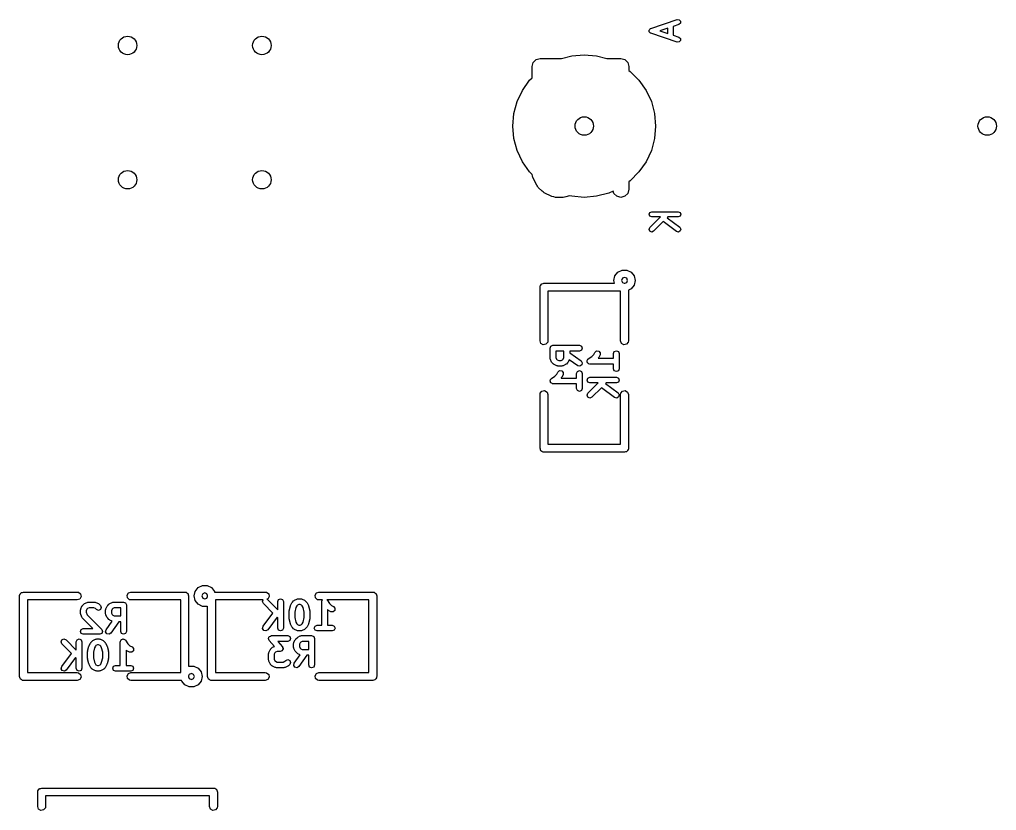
# Model space of a CAD drawing. Extents: x 0.19 to 1.41, y 0.12 to 1.48.
# Drawn here: x 0.68 to 1.407, y 0.89 to 1.479 of the extents above; entities that cross this region are included whole.
import ezdxf

# ---------------------------------------------------------------- set-up
doc = ezdxf.new("R2010")
doc.units = 0
doc.header["$MEASUREMENT"] = 0
doc.layers.add('BLACK', color=7, linetype='CONTINUOUS')

msp = doc.modelspace()

# ---------------------------------------------------------------- linework, layer by layer
at = {"layer": 'BLACK', "linetype": 'CONTINUOUS'}
for p, q in [((1.14959, 1.47275), (1.16929, 1.47932)), ((1.16929, 1.47932), (1.17078, 1.47921)), ((1.17165, 1.47659), (1.17053, 1.47562)), ((1.17078, 1.47921), (1.17176, 1.47808)), ((1.17176, 1.47808), (1.17165, 1.47659)), ((1.14836, 1.47152), (1.14846, 1.47163)), ((1.1484, 1.4709), (1.14836, 1.47152)), ((1.14836, 1.47028), (1.1484, 1.4709)), ((1.14846, 1.47017), (1.14836, 1.47028)), ((1.14846, 1.47163), (1.14847, 1.47177)), ((1.14847, 1.47003), (1.14846, 1.47017)), ((1.14847, 1.47177), (1.14893, 1.47218)), ((1.14893, 1.46962), (1.14847, 1.47003)), ((1.14893, 1.47218), (1.14934, 1.47264)), ((1.14934, 1.46916), (1.14893, 1.46962)), ((1.14934, 1.47264), (1.14948, 1.47265)), ((1.14948, 1.47265), (1.14959, 1.47275)), ((1.16233, 1.47288), (1.15638, 1.4709)), ((1.15638, 1.4709), (1.16233, 1.46891)), ((1.16233, 1.46891), (1.16233, 1.47288)), ((1.17053, 1.47562), (1.16623, 1.47418)), ((1.16623, 1.47418), (1.16623, 1.46761)), ((1.14948, 1.46915), (1.14934, 1.46916)), ((1.14959, 1.46905), (1.14948, 1.46915)), ((1.16929, 1.46248), (1.14959, 1.46905)), ((1.16623, 1.46761), (1.17053, 1.46618)), ((1.17078, 1.46259), (1.16929, 1.46248)), ((1.17053, 1.46618), (1.17165, 1.46521)), ((1.17176, 1.46372), (1.17078, 1.46259)), ((1.17165, 1.46521), (1.17176, 1.46372)), ((1.06194, 1.44729), (1.06413, 1.44948)), ((1.06413, 1.44948), (1.06713, 1.45029)), ((1.06713, 1.45029), (1.0831, 1.45029)), ((1.0831, 1.45029), (1.09077, 1.45234)), ((1.09077, 1.45234), (1.1, 1.45315)), ((1.1, 1.45315), (1.10923, 1.45234)), ((1.10923, 1.45234), (1.1169, 1.45029)), ((1.1169, 1.45029), (1.12713, 1.45029)), ((1.12713, 1.45029), (1.13013, 1.44948)), ((1.13013, 1.44948), (1.13233, 1.44729)), ((1.06113, 1.44429), (1.06194, 1.44729)), ((1.06113, 1.43601), (1.06113, 1.44429)), ((1.13233, 1.44729), (1.13313, 1.44429)), ((1.13313, 1.44429), (1.13313, 1.44144)), ((1.13313, 1.44144), (1.13416, 1.44071)), ((1.13416, 1.44071), (1.14071, 1.43416)), ((1.05397, 1.42657), (1.05929, 1.43416)), ((1.05929, 1.43416), (1.06113, 1.43601)), ((1.14071, 1.43416), (1.14603, 1.42657)), ((1.05006, 1.41818), (1.05397, 1.42657)), ((1.14603, 1.42657), (1.14994, 1.41818)), ((1.04766, 1.40923), (1.05006, 1.41818)), ((1.14994, 1.41818), (1.15234, 1.40923)), ((1.04685, 1.4), (1.04766, 1.40923)), ((1.15234, 1.40923), (1.15315, 1.4)), ((1.04766, 1.39077), (1.04685, 1.4)), ((1.15315, 1.4), (1.15234, 1.39077)), ((1.05006, 1.38182), (1.04766, 1.39077)), ((1.15234, 1.39077), (1.14994, 1.38182)), ((1.05397, 1.37343), (1.05006, 1.38182)), ((1.14994, 1.38182), (1.14603, 1.37343)), ((1.05929, 1.36584), (1.05397, 1.37343)), ((1.14603, 1.37343), (1.14071, 1.36584)), ((1.06124, 1.36388), (1.05929, 1.36584)), ((1.06149, 1.36295), (1.06124, 1.36388)), ((1.06177, 1.3616), (1.06149, 1.36295)), ((1.06462, 1.35589), (1.06177, 1.3616)), ((1.14071, 1.36584), (1.13416, 1.35929)), ((1.06526, 1.35517), (1.06462, 1.35589)), ((1.06575, 1.35433), (1.06526, 1.35517)), ((1.0686, 1.35147), (1.06575, 1.35433)), ((1.13313, 1.35286), (1.13233, 1.34986)), ((1.13416, 1.35929), (1.13313, 1.35856)), ((1.13313, 1.35856), (1.13313, 1.35286)), ((1.06944, 1.35099), (1.0686, 1.35147)), ((1.07016, 1.35035), (1.06944, 1.35099)), ((1.07588, 1.34749), (1.07016, 1.35035)), ((1.07723, 1.34721), (1.07588, 1.34749)), ((1.07856, 1.34686), (1.07723, 1.34721)), ((1.08428, 1.34686), (1.07856, 1.34686)), ((1.08521, 1.34711), (1.08428, 1.34686)), ((1.08617, 1.34717), (1.08521, 1.34711)), ((1.08904, 1.34812), (1.08617, 1.34717)), ((1.09077, 1.34766), (1.08904, 1.34812)), ((1.1, 1.34685), (1.09077, 1.34766)), ((1.10923, 1.34766), (1.1, 1.34685)), ((1.11818, 1.35006), (1.10923, 1.34766)), ((1.12147, 1.35159), (1.11818, 1.35006)), ((1.12194, 1.34986), (1.12147, 1.35159)), ((1.12413, 1.34766), (1.12194, 1.34986)), ((1.12713, 1.34686), (1.12413, 1.34766)), ((1.13013, 1.34766), (1.12713, 1.34686)), ((1.13233, 1.34986), (1.13013, 1.34766)), ((1.14826, 1.33426), (1.14883, 1.33564)), ((1.14883, 1.33288), (1.14826, 1.33426)), ((1.14883, 1.33564), (1.15021, 1.33621)), ((1.15021, 1.33231), (1.14883, 1.33288)), ((1.14883, 1.32438), (1.15676, 1.33231)), ((1.15021, 1.33621), (1.16991, 1.33621)), ((1.15676, 1.33231), (1.15021, 1.33231)), ((1.16228, 1.33231), (1.16162, 1.33166)), ((1.16162, 1.33166), (1.17108, 1.32456)), ((1.16991, 1.33231), (1.16228, 1.33231)), ((1.16991, 1.33621), (1.17129, 1.33564)), ((1.17129, 1.33288), (1.16991, 1.33231)), ((1.17129, 1.33564), (1.17186, 1.33426)), ((1.17186, 1.33426), (1.17129, 1.33288)), ((1.14826, 1.323), (1.14883, 1.32438)), ((1.15884, 1.32887), (1.15159, 1.32162)), ((1.16874, 1.32144), (1.15884, 1.32887)), ((1.17108, 1.32456), (1.17184, 1.32328)), ((1.14883, 1.32162), (1.14826, 1.323)), ((1.15021, 1.32105), (1.14883, 1.32162)), ((1.15159, 1.32162), (1.15021, 1.32105)), ((1.17019, 1.32107), (1.16874, 1.32144)), ((1.17147, 1.32183), (1.17019, 1.32107)), ((1.17184, 1.32328), (1.17147, 1.32183)), ((1.12205, 1.285), (1.12283, 1.28845)), ((1.12283, 1.28845), (1.12504, 1.29122)), ((1.12504, 1.29122), (1.12823, 1.29275)), ((1.12823, 1.29275), (1.13177, 1.29275)), ((1.13177, 1.29275), (1.13496, 1.29122)), ((1.13496, 1.29122), (1.13717, 1.28845)), ((1.13717, 1.28845), (1.13795, 1.285)), ((1.06705, 1.28), (1.06711, 1.28038)), ((1.06709, 1.28051), (1.06716, 1.28063)), ((1.06711, 1.28038), (1.06709, 1.28051)), ((1.06716, 1.28063), (1.06723, 1.28101)), ((1.06723, 1.28101), (1.06772, 1.2816)), ((1.06772, 1.2816), (1.0681, 1.28226)), ((1.0681, 1.28226), (1.06835, 1.28235)), ((1.06835, 1.28235), (1.06852, 1.28256)), ((1.06852, 1.28256), (1.06928, 1.28269)), ((1.06928, 1.28269), (1.07, 1.28295)), ((1.07, 1.28295), (1.12251, 1.28295)), ((1.12251, 1.28295), (1.12205, 1.285)), ((1.12843, 1.28657), (1.12778, 1.285)), ((1.12778, 1.285), (1.12843, 1.28343)), ((1.13, 1.28722), (1.12843, 1.28657)), ((1.12843, 1.28343), (1.12959, 1.28295)), ((1.12959, 1.28295), (1.13, 1.28295)), ((1.13157, 1.28657), (1.13, 1.28722)), ((1.13, 1.28295), (1.13029, 1.2829)), ((1.13029, 1.2829), (1.13157, 1.28343)), ((1.13222, 1.285), (1.13157, 1.28657)), ((1.13157, 1.28343), (1.13222, 1.285)), ((1.13717, 1.28155), (1.13496, 1.27878)), ((1.13795, 1.285), (1.13717, 1.28155)), ((1.06705, 1.24), (1.06705, 1.28)), ((1.12705, 1.27705), (1.07295, 1.27705)), ((1.07295, 1.27705), (1.07295, 1.24)), ((1.12705, 1.24), (1.12705, 1.27705)), ((1.13496, 1.27878), (1.13295, 1.27782)), ((1.13295, 1.27782), (1.13295, 1.24)), ((1.06774, 1.2381), (1.06705, 1.24)), ((1.06949, 1.23709), (1.06774, 1.2381)), ((1.07148, 1.23744), (1.06949, 1.23709)), ((1.07277, 1.23899), (1.07148, 1.23744)), ((1.07295, 1.24), (1.07277, 1.23899)), ((1.07517, 1.23606), (1.07669, 1.23669)), ((1.07669, 1.23669), (1.09639, 1.23669)), ((1.09639, 1.23669), (1.09791, 1.23606)), ((1.12774, 1.2381), (1.12705, 1.24)), ((1.12949, 1.23709), (1.12774, 1.2381)), ((1.13148, 1.23744), (1.12949, 1.23709)), ((1.13277, 1.23899), (1.13148, 1.23744)), ((1.13295, 1.24), (1.13277, 1.23899)), ((1.07454, 1.23454), (1.07517, 1.23606)), ((1.07454, 1.22704), (1.07454, 1.23454)), ((1.08486, 1.23239), (1.07884, 1.23239)), ((1.07884, 1.23239), (1.07884, 1.22754)), ((1.08486, 1.22754), (1.08486, 1.23239)), ((1.09639, 1.23239), (1.08916, 1.23239)), ((1.08916, 1.23239), (1.08916, 1.23097)), ((1.08916, 1.23097), (1.09762, 1.22504)), ((1.09791, 1.23302), (1.09639, 1.23239)), ((1.09791, 1.23606), (1.09854, 1.23454)), ((1.09854, 1.23454), (1.09791, 1.23302)), ((1.10563, 1.2284), (1.10711, 1.22988)), ((1.10711, 1.22988), (1.1079, 1.23144)), ((1.1079, 1.23144), (1.10914, 1.23252)), ((1.10914, 1.23252), (1.11078, 1.2324)), ((1.11078, 1.2324), (1.11186, 1.23116)), ((1.11174, 1.22952), (1.1108, 1.22764)), ((1.11186, 1.23116), (1.11174, 1.22952)), ((1.12174, 1.23048), (1.12237, 1.232)), ((1.12174, 1.227), (1.12174, 1.23048)), ((1.12237, 1.232), (1.12389, 1.23263)), ((1.12389, 1.23263), (1.12541, 1.232)), ((1.12541, 1.232), (1.12604, 1.23048)), ((1.12604, 1.23048), (1.12604, 1.21922)), ((1.07473, 1.22657), (1.07454, 1.22704)), ((1.07477, 1.22607), (1.07473, 1.22657)), ((1.07571, 1.2242), (1.07477, 1.22607)), ((1.07597, 1.22397), (1.07571, 1.2242)), ((1.07611, 1.22364), (1.07597, 1.22397)), ((1.07705, 1.2227), (1.07611, 1.22364)), ((1.07737, 1.22257), (1.07705, 1.2227)), ((1.0776, 1.2223), (1.07737, 1.22257)), ((1.07948, 1.22136), (1.0776, 1.2223)), ((1.07884, 1.22754), (1.07939, 1.22643)), ((1.07939, 1.22643), (1.07984, 1.22599)), ((1.07984, 1.22599), (1.08095, 1.22543)), ((1.08095, 1.22543), (1.08275, 1.22543)), ((1.08275, 1.22543), (1.08386, 1.22599)), ((1.08386, 1.22599), (1.0843, 1.22643)), ((1.08609, 1.2223), (1.08422, 1.22136)), ((1.0843, 1.22643), (1.08486, 1.22754)), ((1.08633, 1.22257), (1.08609, 1.2223)), ((1.08665, 1.2227), (1.08633, 1.22257)), ((1.08759, 1.22364), (1.08665, 1.2227)), ((1.08773, 1.22397), (1.08759, 1.22364)), ((1.08799, 1.2242), (1.08773, 1.22397)), ((1.08886, 1.22593), (1.08799, 1.2242)), ((1.09516, 1.22152), (1.08886, 1.22593)), ((1.09815, 1.22205), (1.09676, 1.22117)), ((1.09762, 1.22504), (1.09851, 1.22366)), ((1.09851, 1.22366), (1.09815, 1.22205)), ((1.10204, 1.22485), (1.10212, 1.22505)), ((1.10228, 1.22427), (1.10204, 1.22485)), ((1.10208, 1.22527), (1.10243, 1.22579)), ((1.10212, 1.22505), (1.10208, 1.22527)), ((1.1024, 1.22366), (1.10228, 1.22427)), ((1.10258, 1.22353), (1.1024, 1.22366)), ((1.10243, 1.22579), (1.10267, 1.22637)), ((1.10267, 1.22333), (1.10258, 1.22353)), ((1.10267, 1.22637), (1.10287, 1.22645)), ((1.10325, 1.22309), (1.10267, 1.22333)), ((1.10287, 1.22645), (1.103, 1.22664)), ((1.103, 1.22664), (1.10563, 1.2284)), ((1.10377, 1.22274), (1.10325, 1.22309)), ((1.10399, 1.22278), (1.10377, 1.22274)), ((1.10419, 1.2227), (1.10399, 1.22278)), ((1.12174, 1.2227), (1.10419, 1.2227)), ((1.1104, 1.22708), (1.11032, 1.227)), ((1.11032, 1.227), (1.12174, 1.227)), ((1.11054, 1.22741), (1.1104, 1.22708)), ((1.1108, 1.22764), (1.11054, 1.22741)), ((1.12174, 1.21922), (1.12174, 1.2227)), ((1.07813, 1.2137), (1.07961, 1.21518)), ((1.07998, 1.22132), (1.07948, 1.22136)), ((1.07961, 1.21518), (1.0804, 1.21674)), ((1.08044, 1.22113), (1.07998, 1.22132)), ((1.0804, 1.21674), (1.08164, 1.21782)), ((1.08326, 1.22113), (1.08044, 1.22113)), ((1.08164, 1.21782), (1.08328, 1.2177)), ((1.08372, 1.22132), (1.08326, 1.22113)), ((1.08328, 1.2177), (1.08436, 1.21646)), ((1.08424, 1.21482), (1.0833, 1.21294)), ((1.08422, 1.22136), (1.08372, 1.22132)), ((1.08436, 1.21646), (1.08424, 1.21482)), ((1.09424, 1.21578), (1.09487, 1.2173)), ((1.09424, 1.2123), (1.09424, 1.21578)), ((1.09487, 1.2173), (1.09639, 1.21793)), ((1.09676, 1.22117), (1.09516, 1.22152)), ((1.09639, 1.21793), (1.09791, 1.2173)), ((1.09791, 1.2173), (1.09854, 1.21578)), ((1.09854, 1.21578), (1.09854, 1.20452)), ((1.12237, 1.2177), (1.12174, 1.21922)), ((1.12389, 1.21707), (1.12237, 1.2177)), ((1.12541, 1.2177), (1.12389, 1.21707)), ((1.12604, 1.21922), (1.12541, 1.2177)), ((1.07454, 1.21015), (1.07462, 1.21035)), ((1.07478, 1.20957), (1.07454, 1.21015)), ((1.07458, 1.21057), (1.07493, 1.21109)), ((1.07462, 1.21035), (1.07458, 1.21057)), ((1.0749, 1.20896), (1.07478, 1.20957)), ((1.07508, 1.20883), (1.0749, 1.20896)), ((1.07493, 1.21109), (1.07517, 1.21167)), ((1.07517, 1.20863), (1.07508, 1.20883)), ((1.07517, 1.21167), (1.07537, 1.21175)), ((1.07575, 1.20839), (1.07517, 1.20863)), ((1.07537, 1.21175), (1.0755, 1.21194)), ((1.0755, 1.21194), (1.07813, 1.2137)), ((1.07627, 1.20804), (1.07575, 1.20839)), ((1.07649, 1.20808), (1.07627, 1.20804)), ((1.07669, 1.208), (1.07649, 1.20808)), ((1.09424, 1.208), (1.07669, 1.208)), ((1.0829, 1.21238), (1.08282, 1.2123)), ((1.08282, 1.2123), (1.09424, 1.2123)), ((1.08304, 1.21271), (1.0829, 1.21238)), ((1.0833, 1.21294), (1.08304, 1.21271)), ((1.09424, 1.20452), (1.09424, 1.208)), ((1.10204, 1.21078), (1.10267, 1.2123)), ((1.10267, 1.20926), (1.10204, 1.21078)), ((1.10267, 1.2123), (1.10419, 1.21293)), ((1.10419, 1.20863), (1.10267, 1.20926)), ((1.10267, 1.20104), (1.11026, 1.20863)), ((1.10419, 1.21293), (1.12389, 1.21293)), ((1.11026, 1.20863), (1.10419, 1.20863)), ((1.11634, 1.20863), (1.11591, 1.2082)), ((1.11591, 1.2082), (1.12518, 1.20124)), ((1.12389, 1.20863), (1.11634, 1.20863)), ((1.12389, 1.21293), (1.12541, 1.2123)), ((1.12541, 1.20926), (1.12389, 1.20863)), ((1.12541, 1.2123), (1.12604, 1.21078)), ((1.12604, 1.21078), (1.12541, 1.20926)), ((1.06705, 1.2), (1.06723, 1.20101)), ((1.06723, 1.20101), (1.06852, 1.20256)), ((1.06852, 1.20256), (1.07051, 1.20291)), ((1.07051, 1.20291), (1.07226, 1.2019)), ((1.07226, 1.2019), (1.07295, 1.2)), ((1.09487, 1.203), (1.09424, 1.20452)), ((1.09639, 1.20237), (1.09487, 1.203)), ((1.09791, 1.203), (1.09639, 1.20237)), ((1.09854, 1.20452), (1.09791, 1.203)), ((1.10204, 1.19952), (1.10267, 1.20104)), ((1.11283, 1.20513), (1.10571, 1.198)), ((1.1226, 1.1978), (1.11283, 1.20513)), ((1.12518, 1.20124), (1.12602, 1.19983)), ((1.12705, 1.2), (1.12723, 1.20101)), ((1.12723, 1.20101), (1.12852, 1.20256)), ((1.12852, 1.20256), (1.13051, 1.20291)), ((1.13051, 1.20291), (1.13226, 1.2019)), ((1.13226, 1.2019), (1.13295, 1.2)), ((1.06705, 1.16), (1.06705, 1.2)), ((1.07295, 1.2), (1.07295, 1.16295)), ((1.10267, 1.198), (1.10204, 1.19952)), ((1.10419, 1.19737), (1.10267, 1.198)), ((1.10571, 1.198), (1.10419, 1.19737)), ((1.12419, 1.19739), (1.1226, 1.1978)), ((1.12561, 1.19823), (1.12419, 1.19739)), ((1.12602, 1.19983), (1.12561, 1.19823)), ((1.12705, 1.16295), (1.12705, 1.2)), ((1.13295, 1.2), (1.13295, 1.16)), ((1.06731, 1.15928), (1.06705, 1.16)), ((1.06744, 1.15852), (1.06731, 1.15928)), ((1.06765, 1.15835), (1.06744, 1.15852)), ((1.06774, 1.1581), (1.06765, 1.15835)), ((1.0684, 1.15772), (1.06774, 1.1581)), ((1.06899, 1.15723), (1.0684, 1.15772)), ((1.06937, 1.15716), (1.06899, 1.15723)), ((1.06949, 1.15709), (1.06937, 1.15716)), ((1.06962, 1.15711), (1.06949, 1.15709)), ((1.07, 1.15705), (1.06962, 1.15711)), ((1.13, 1.15705), (1.07, 1.15705)), ((1.07295, 1.16295), (1.12705, 1.16295)), ((1.13072, 1.15731), (1.13, 1.15705)), ((1.13148, 1.15744), (1.13072, 1.15731)), ((1.13165, 1.15765), (1.13148, 1.15744)), ((1.1319, 1.15774), (1.13165, 1.15765)), ((1.13228, 1.1584), (1.1319, 1.15774)), ((1.13277, 1.15899), (1.13228, 1.1584)), ((1.13284, 1.15937), (1.13277, 1.15899)), ((1.13291, 1.15949), (1.13284, 1.15937)), ((1.13295, 1.16), (1.13289, 1.15962)), ((1.13289, 1.15962), (1.13291, 1.15949)), ((0.810335, 1.05345), (0.812542, 1.05622)), ((0.812542, 1.05622), (0.81573, 1.05775)), ((0.81573, 1.05775), (0.81927, 1.05775)), ((0.81927, 1.05775), (0.822458, 1.05622)), ((0.822458, 1.05622), (0.824665, 1.05345)), ((0.679547, 1.05), (0.679615, 1.05038)), ((0.679547, 0.99), (0.679547, 1.05)), ((0.679592, 1.05051), (0.679658, 1.05063)), ((0.679615, 1.05038), (0.679592, 1.05051)), ((0.679658, 1.05063), (0.679725, 1.05101)), ((0.679725, 1.05101), (0.680218, 1.0516)), ((0.680218, 1.0516), (0.680602, 1.05226)), ((0.680602, 1.05226), (0.680852, 1.05235)), ((0.680852, 1.05235), (0.681024, 1.05256)), ((0.681024, 1.05256), (0.681779, 1.05269)), ((0.681779, 1.05269), (0.6825, 1.05295)), ((0.6825, 1.05295), (0.7225, 1.05295)), ((0.7225, 1.05295), (0.72351, 1.05277)), ((0.724398, 1.04774), (0.7225, 1.04705)), ((0.72351, 1.05277), (0.725057, 1.05148)), ((0.725408, 1.04949), (0.724398, 1.04774)), ((0.725057, 1.05148), (0.725408, 1.04949)), ((0.759592, 1.05051), (0.760602, 1.05226)), ((0.759943, 1.04852), (0.759592, 1.05051)), ((0.76149, 1.04723), (0.759943, 1.04852)), ((0.760602, 1.05226), (0.7625, 1.05295)), ((0.7625, 1.05295), (0.8025, 1.05295)), ((0.8025, 1.05295), (0.802884, 1.05289)), ((0.802884, 1.05289), (0.803013, 1.05291)), ((0.803013, 1.05291), (0.803126, 1.05284)), ((0.803126, 1.05284), (0.80351, 1.05277)), ((0.80351, 1.05277), (0.804098, 1.05228)), ((0.804098, 1.05228), (0.804762, 1.0519)), ((0.804762, 1.0519), (0.804853, 1.05165)), ((0.804853, 1.05165), (0.805057, 1.05148)), ((0.805057, 1.05148), (0.80519, 1.05072)), ((0.80519, 1.05072), (0.805453, 1.05)), ((0.805453, 1.05), (0.805453, 0.99762)), ((0.809547, 1.05), (0.810335, 1.05345)), ((0.810335, 1.04655), (0.809547, 1.05)), ((0.815933, 1.05157), (0.815284, 1.05)), ((0.815284, 1.05), (0.815933, 1.04843)), ((0.8175, 1.05222), (0.815933, 1.05157)), ((0.815933, 1.04843), (0.8175, 1.04778)), ((0.819067, 1.05157), (0.8175, 1.05222)), ((0.8175, 1.04778), (0.819067, 1.04843)), ((0.819598, 1.05029), (0.819067, 1.05157)), ((0.819067, 1.04843), (0.819547, 1.04959)), ((0.819547, 1.05), (0.819598, 1.05029)), ((0.819547, 1.04959), (0.819547, 1.05)), ((0.824665, 1.05345), (0.824779, 1.05295)), ((0.824779, 1.05295), (0.8625, 1.05295)), ((0.8625, 1.05295), (0.86351, 1.05277)), ((0.86351, 1.05277), (0.865057, 1.05148)), ((0.864398, 1.04774), (0.863748, 1.0475)), ((0.863748, 1.0475), (0.864161, 1.04733)), ((0.865408, 1.04949), (0.864398, 1.04774)), ((0.865057, 1.05148), (0.865408, 1.04949)), ((0.872377, 1.04733), (0.873898, 1.04796)), ((0.873898, 1.04796), (0.875418, 1.04733)), ((0.884193, 1.04679), (0.886069, 1.04773)), ((0.886069, 1.04773), (0.886569, 1.04777)), ((0.886569, 1.04777), (0.887031, 1.04796)), ((0.887031, 1.04796), (0.888907, 1.04796)), ((0.888907, 1.04796), (0.889369, 1.04777)), ((0.889369, 1.04777), (0.889869, 1.04773)), ((0.889869, 1.04773), (0.891745, 1.04679)), ((0.899592, 1.05051), (0.900602, 1.05226)), ((0.899943, 1.04852), (0.899592, 1.05051)), ((0.90149, 1.04723), (0.899943, 1.04852)), ((0.900602, 1.05226), (0.9025, 1.05295)), ((0.9025, 1.05295), (0.9425, 1.05295)), ((0.9425, 1.05295), (0.942884, 1.05289)), ((0.942884, 1.05289), (0.943013, 1.05291)), ((0.943013, 1.05291), (0.943126, 1.05284)), ((0.943126, 1.05284), (0.94351, 1.05277)), ((0.94351, 1.05277), (0.944098, 1.05228)), ((0.944098, 1.05228), (0.944762, 1.0519)), ((0.944762, 1.0519), (0.944853, 1.05165)), ((0.944853, 1.05165), (0.945057, 1.05148)), ((0.945057, 1.05148), (0.94519, 1.05072)), ((0.94519, 1.05072), (0.945453, 1.05)), ((0.945453, 1.05), (0.945453, 0.99)), ((0.7225, 1.04705), (0.685453, 1.04705)), ((0.685453, 1.04705), (0.685453, 0.992953)), ((0.725063, 1.04002), (0.725098, 1.04052)), ((0.725098, 1.04052), (0.726036, 1.0424)), ((0.726036, 1.0424), (0.726304, 1.04263)), ((0.726304, 1.04263), (0.726439, 1.04295)), ((0.726439, 1.04295), (0.727377, 1.04389)), ((0.727377, 1.04389), (0.727704, 1.04403)), ((0.727704, 1.04403), (0.727936, 1.04429)), ((0.727936, 1.04429), (0.729812, 1.04523)), ((0.729726, 1.04016), (0.729171, 1.03905)), ((0.730171, 1.0406), (0.729726, 1.04016)), ((0.729812, 1.04523), (0.730311, 1.04527)), ((0.731281, 1.04116), (0.730171, 1.0406)), ((0.730311, 1.04527), (0.730774, 1.04546)), ((0.730774, 1.04546), (0.735464, 1.04546)), ((0.734957, 1.04116), (0.731281, 1.04116)), ((0.736067, 1.0406), (0.734957, 1.04116)), ((0.735464, 1.04546), (0.735927, 1.04527)), ((0.735927, 1.04527), (0.736426, 1.04523)), ((0.736758, 1.03991), (0.736067, 1.0406)), ((0.736426, 1.04523), (0.738302, 1.04429)), ((0.738302, 1.04429), (0.738534, 1.04403)), ((0.738534, 1.04403), (0.738861, 1.04389)), ((0.738861, 1.04389), (0.739799, 1.04295)), ((0.739799, 1.04295), (0.740429, 1.04143)), ((0.740429, 1.04143), (0.739799, 1.03991)), ((0.743825, 1.04002), (0.74386, 1.04052)), ((0.74386, 1.04052), (0.744798, 1.0424)), ((0.744798, 1.0424), (0.745066, 1.04263)), ((0.745066, 1.04263), (0.745201, 1.04295)), ((0.745201, 1.04295), (0.746139, 1.04389)), ((0.746139, 1.04389), (0.746466, 1.04403)), ((0.746466, 1.04403), (0.746698, 1.04429)), ((0.746698, 1.04429), (0.748574, 1.04523)), ((0.748488, 1.04016), (0.747933, 1.03905)), ((0.748933, 1.0406), (0.748488, 1.04016)), ((0.748574, 1.04523), (0.749073, 1.04527)), ((0.750043, 1.04116), (0.748933, 1.0406)), ((0.749073, 1.04527), (0.749536, 1.04546)), ((0.749536, 1.04546), (0.75704, 1.04546)), ((0.75489, 1.04116), (0.750043, 1.04116)), ((0.75489, 1.03514), (0.75489, 1.04116)), ((0.75704, 1.04546), (0.758561, 1.04483)), ((0.758561, 1.04483), (0.75919, 1.04331)), ((0.75919, 1.04331), (0.75919, 1.02361)), ((0.7625, 1.04705), (0.76149, 1.04723)), ((0.799547, 1.04705), (0.7625, 1.04705)), ((0.799547, 0.992953), (0.799547, 1.04705)), ((0.812542, 1.04378), (0.810335, 1.04655)), ((0.81573, 1.04225), (0.812542, 1.04378)), ((0.81927, 1.04225), (0.81573, 1.04225)), ((0.819547, 1.04238), (0.81927, 1.04225)), ((0.819547, 0.99), (0.819547, 1.04238)), ((0.861003, 1.04705), (0.825453, 1.04705)), ((0.825453, 1.04705), (0.825453, 0.992953)), ((0.86049, 1.04581), (0.861003, 1.04705)), ((0.86112, 1.04429), (0.86049, 1.04581)), ((0.868244, 1.03717), (0.86112, 1.04429)), ((0.864161, 1.04733), (0.871748, 1.03974)), ((0.871748, 1.04581), (0.872377, 1.04733)), ((0.871748, 1.03974), (0.871748, 1.04581)), ((0.875418, 1.04733), (0.876048, 1.04581)), ((0.876048, 1.04581), (0.876048, 1.02611)), ((0.880255, 1.03883), (0.881193, 1.04258)), ((0.881193, 1.04258), (0.881338, 1.04278)), ((0.881338, 1.04278), (0.881356, 1.04302)), ((0.881356, 1.04302), (0.882294, 1.0449)), ((0.882294, 1.0449), (0.882561, 1.04513)), ((0.882561, 1.04513), (0.882696, 1.04545)), ((0.882696, 1.04545), (0.883634, 1.04639)), ((0.883634, 1.04639), (0.883961, 1.04653)), ((0.883961, 1.04653), (0.884193, 1.04679)), ((0.885307, 1.04131), (0.88449, 1.03804)), ((0.885984, 1.04266), (0.885307, 1.04131)), ((0.886428, 1.0431), (0.885984, 1.04266)), ((0.887539, 1.04366), (0.886428, 1.0431)), ((0.8884, 1.04366), (0.887539, 1.04366)), ((0.88951, 1.0431), (0.8884, 1.04366)), ((0.889954, 1.04266), (0.88951, 1.0431)), ((0.890631, 1.04131), (0.889954, 1.04266)), ((0.891448, 1.03804), (0.890631, 1.04131)), ((0.891745, 1.04679), (0.891977, 1.04653)), ((0.891977, 1.04653), (0.892304, 1.04639)), ((0.892304, 1.04639), (0.893242, 1.04545)), ((0.893242, 1.04545), (0.893377, 1.04513)), ((0.893377, 1.04513), (0.893644, 1.0449)), ((0.893644, 1.0449), (0.894583, 1.04302)), ((0.894583, 1.04302), (0.8946, 1.04278)), ((0.8946, 1.04278), (0.894745, 1.04258)), ((0.894745, 1.04258), (0.895683, 1.03883)), ((0.9025, 1.04705), (0.90149, 1.04723)), ((0.905093, 1.04705), (0.9025, 1.04705)), ((0.904581, 1.04581), (0.904666, 1.04601)), ((0.904581, 1.02826), (0.904581, 1.04581)), ((0.904623, 1.04623), (0.904971, 1.04675)), ((0.904666, 1.04601), (0.904623, 1.04623)), ((0.904971, 1.04675), (0.905093, 1.04705)), ((0.939547, 1.04705), (0.908453, 1.04705)), ((0.908453, 1.04705), (0.90852, 1.047)), ((0.90852, 1.047), (0.910278, 1.04437)), ((0.910278, 1.04437), (0.911757, 1.04289)), ((0.911757, 1.04289), (0.913321, 1.0421)), ((0.913321, 1.0421), (0.914399, 1.04086)), ((0.914399, 1.04086), (0.914282, 1.03922)), ((0.939547, 0.992953), (0.939547, 1.04705)), ((0.724871, 1.03956), (0.725063, 1.04002)), ((0.724871, 1.03768), (0.724871, 1.03956)), ((0.725007, 1.03735), (0.724871, 1.03768)), ((0.724982, 1.037), (0.725007, 1.03735)), ((0.72592, 1.03419), (0.724982, 1.037)), ((0.726248, 1.03381), (0.72592, 1.03419)), ((0.726439, 1.03335), (0.726248, 1.03381)), ((0.734026, 1.02576), (0.726439, 1.03335)), ((0.729171, 1.03905), (0.729171, 1.03803)), ((0.729171, 1.03803), (0.729839, 1.03603)), ((0.729839, 1.03603), (0.740737, 1.02513)), ((0.738279, 1.03928), (0.736758, 1.03991)), ((0.739799, 1.03991), (0.738279, 1.03928)), ((0.743633, 1.03956), (0.743825, 1.04002)), ((0.743633, 1.03674), (0.743633, 1.03956)), ((0.743825, 1.03628), (0.743633, 1.03674)), ((0.74386, 1.03578), (0.743825, 1.03628)), ((0.744798, 1.03391), (0.74386, 1.03578)), ((0.745066, 1.03367), (0.744798, 1.03391)), ((0.745201, 1.03335), (0.745066, 1.03367)), ((0.746139, 1.03241), (0.745201, 1.03335)), ((0.747933, 1.03905), (0.747933, 1.03725)), ((0.747933, 1.03725), (0.748488, 1.03614)), ((0.748488, 1.03614), (0.748933, 1.0357)), ((0.748933, 1.0357), (0.750043, 1.03514)), ((0.750043, 1.03514), (0.75489, 1.03514)), ((0.86092, 1.0274), (0.868244, 1.03717)), ((0.871316, 1.03409), (0.86436, 1.02482)), ((0.871748, 1.03366), (0.871316, 1.03409)), ((0.871748, 1.02611), (0.871748, 1.03366)), ((0.88019, 1.03831), (0.880295, 1.03856)), ((0.88019, 1.03361), (0.88019, 1.03831)), ((0.880295, 1.03336), (0.88019, 1.03361)), ((0.880295, 1.03856), (0.880255, 1.03883)), ((0.880255, 1.03309), (0.880295, 1.03336)), ((0.881193, 1.02934), (0.880255, 1.03309)), ((0.88449, 1.03804), (0.88449, 1.03388)), ((0.88449, 1.03388), (0.885307, 1.03061)), ((0.890631, 1.03061), (0.891448, 1.03388)), ((0.891448, 1.03388), (0.891448, 1.03804)), ((0.895683, 1.03309), (0.894745, 1.02934)), ((0.895683, 1.03883), (0.895643, 1.03856)), ((0.895643, 1.03856), (0.895748, 1.03831)), ((0.895748, 1.03361), (0.895643, 1.03336)), ((0.895643, 1.03336), (0.895683, 1.03309)), ((0.895748, 1.03831), (0.895748, 1.03361)), ((0.908963, 1.0396), (0.908881, 1.03968)), ((0.908881, 1.03968), (0.908881, 1.02826)), ((0.90929, 1.03946), (0.908963, 1.0396)), ((0.909522, 1.0392), (0.90929, 1.03946)), ((0.911398, 1.03826), (0.909522, 1.0392)), ((0.913039, 1.03814), (0.911398, 1.03826)), ((0.914282, 1.03922), (0.913039, 1.03814)), ((0.725501, 1.02513), (0.727021, 1.02576)), ((0.727021, 1.02576), (0.734026, 1.02576)), ((0.744022, 1.02484), (0.74843, 1.03114)), ((0.746466, 1.03227), (0.746139, 1.03241)), ((0.746698, 1.03201), (0.746466, 1.03227)), ((0.74843, 1.03114), (0.746698, 1.03201)), ((0.753469, 1.03084), (0.747545, 1.02238)), ((0.75489, 1.03084), (0.753469, 1.03084)), ((0.75489, 1.02361), (0.75489, 1.03084)), ((0.860512, 1.02581), (0.86092, 1.0274)), ((0.86135, 1.02439), (0.860512, 1.02581)), ((0.872377, 1.02459), (0.871748, 1.02611)), ((0.876048, 1.02611), (0.875418, 1.02459)), ((0.881338, 1.02914), (0.881193, 1.02934)), ((0.881356, 1.0289), (0.881338, 1.02914)), ((0.882294, 1.02702), (0.881356, 1.0289)), ((0.882561, 1.02679), (0.882294, 1.02702)), ((0.882696, 1.02647), (0.882561, 1.02679)), ((0.883634, 1.02553), (0.882696, 1.02647)), ((0.885307, 1.03061), (0.885984, 1.02926)), ((0.885984, 1.02926), (0.886428, 1.02882)), ((0.886428, 1.02882), (0.887539, 1.02826)), ((0.887539, 1.02826), (0.8884, 1.02826)), ((0.8884, 1.02826), (0.88951, 1.02882)), ((0.88951, 1.02882), (0.889954, 1.02926)), ((0.889954, 1.02926), (0.890631, 1.03061)), ((0.893242, 1.02647), (0.892304, 1.02553)), ((0.893377, 1.02679), (0.893242, 1.02647)), ((0.893644, 1.02702), (0.893377, 1.02679)), ((0.894583, 1.0289), (0.893644, 1.02702)), ((0.8946, 1.02914), (0.894583, 1.0289)), ((0.894745, 1.02934), (0.8946, 1.02914)), ((0.898952, 1.02611), (0.899582, 1.02763)), ((0.899582, 1.02459), (0.898952, 1.02611)), ((0.899582, 1.02763), (0.901102, 1.02826)), ((0.901102, 1.02826), (0.904581, 1.02826)), ((0.908881, 1.02826), (0.912359, 1.02826)), ((0.912359, 1.02826), (0.91388, 1.02763)), ((0.91388, 1.02763), (0.914509, 1.02611)), ((0.914509, 1.02611), (0.91388, 1.02459)), ((0.724871, 1.02361), (0.725501, 1.02513)), ((0.725501, 1.02209), (0.724871, 1.02361)), ((0.727021, 1.02146), (0.725501, 1.02209)), ((0.739217, 1.02146), (0.727021, 1.02146)), ((0.740737, 1.02209), (0.739217, 1.02146)), ((0.740737, 1.02513), (0.741367, 1.02361)), ((0.741367, 1.02361), (0.740737, 1.02209)), ((0.743666, 1.02324), (0.744022, 1.02484)), ((0.74455, 1.02185), (0.743666, 1.02324)), ((0.746157, 1.02149), (0.74455, 1.02185)), ((0.747545, 1.02238), (0.746157, 1.02149)), ((0.75552, 1.02209), (0.75489, 1.02361)), ((0.75704, 1.02146), (0.75552, 1.02209)), ((0.758561, 1.02209), (0.75704, 1.02146)), ((0.75919, 1.02361), (0.758561, 1.02209)), ((0.862945, 1.02398), (0.86135, 1.02439)), ((0.86436, 1.02482), (0.862945, 1.02398)), ((0.864871, 1.01831), (0.864901, 1.01838)), ((0.865161, 1.01761), (0.864871, 1.01831)), ((0.864876, 1.01845), (0.865212, 1.01913)), ((0.864901, 1.01838), (0.864876, 1.01845)), ((0.865212, 1.01913), (0.865501, 1.01983)), ((0.865501, 1.01983), (0.865572, 1.01986)), ((0.865572, 1.01986), (0.865606, 1.01993)), ((0.865606, 1.01993), (0.866322, 1.02017)), ((0.866322, 1.02017), (0.867021, 1.02046)), ((0.867021, 1.02046), (0.879217, 1.02046)), ((0.873898, 1.02396), (0.872377, 1.02459)), ((0.875418, 1.02459), (0.873898, 1.02396)), ((0.879217, 1.02046), (0.880737, 1.01983)), ((0.880737, 1.01983), (0.881367, 1.01831)), ((0.881367, 1.01831), (0.880737, 1.01679)), ((0.883961, 1.02539), (0.883634, 1.02553)), ((0.884193, 1.02513), (0.883961, 1.02539)), ((0.886069, 1.02419), (0.884193, 1.02513)), ((0.885201, 1.01795), (0.886139, 1.01889)), ((0.886569, 1.02415), (0.886069, 1.02419)), ((0.886139, 1.01889), (0.886466, 1.01903)), ((0.886466, 1.01903), (0.886698, 1.01929)), ((0.887031, 1.02396), (0.886569, 1.02415)), ((0.886698, 1.01929), (0.888574, 1.02023)), ((0.888907, 1.02396), (0.887031, 1.02396)), ((0.888574, 1.02023), (0.889073, 1.02027)), ((0.889369, 1.02415), (0.888907, 1.02396)), ((0.889073, 1.02027), (0.889536, 1.02046)), ((0.889869, 1.02419), (0.889369, 1.02415)), ((0.889536, 1.02046), (0.89704, 1.02046)), ((0.891745, 1.02513), (0.889869, 1.02419)), ((0.891977, 1.02539), (0.891745, 1.02513)), ((0.892304, 1.02553), (0.891977, 1.02539)), ((0.89704, 1.02046), (0.898561, 1.01983)), ((0.898561, 1.01983), (0.89919, 1.01831)), ((0.89919, 1.01831), (0.89919, 0.99861)), ((0.901102, 1.02396), (0.899582, 1.02459)), ((0.906731, 1.02396), (0.901102, 1.02396)), ((0.912359, 1.02396), (0.906731, 1.02396)), ((0.91388, 1.02459), (0.912359, 1.02396)), ((0.71049, 1.01581), (0.71112, 1.01733)), ((0.71112, 1.01429), (0.71049, 1.01581)), ((0.71112, 1.01733), (0.71264, 1.01796)), ((0.718244, 1.00717), (0.71112, 1.01429)), ((0.71264, 1.01796), (0.714161, 1.01733)), ((0.714161, 1.01733), (0.721748, 1.00974)), ((0.721748, 1.01581), (0.722377, 1.01733)), ((0.721748, 1.00974), (0.721748, 1.01581)), ((0.722377, 1.01733), (0.723898, 1.01796)), ((0.723898, 1.01796), (0.725418, 1.01733)), ((0.725418, 1.01733), (0.726048, 1.01581)), ((0.726048, 1.01581), (0.726048, 0.99611)), ((0.730255, 1.00883), (0.731193, 1.01258)), ((0.731193, 1.01258), (0.731338, 1.01278)), ((0.731338, 1.01278), (0.731356, 1.01302)), ((0.731356, 1.01302), (0.732294, 1.0149)), ((0.732294, 1.0149), (0.732561, 1.01513)), ((0.732561, 1.01513), (0.732696, 1.01545)), ((0.732696, 1.01545), (0.733634, 1.01639)), ((0.733634, 1.01639), (0.733961, 1.01653)), ((0.733961, 1.01653), (0.734193, 1.01679)), ((0.734193, 1.01679), (0.736069, 1.01773)), ((0.735307, 1.01131), (0.73449, 1.00804)), ((0.735984, 1.01266), (0.735307, 1.01131)), ((0.736428, 1.0131), (0.735984, 1.01266)), ((0.736069, 1.01773), (0.736569, 1.01777)), ((0.737539, 1.01366), (0.736428, 1.0131)), ((0.736569, 1.01777), (0.737031, 1.01796)), ((0.737031, 1.01796), (0.738907, 1.01796)), ((0.7384, 1.01366), (0.737539, 1.01366)), ((0.73951, 1.0131), (0.7384, 1.01366)), ((0.738907, 1.01796), (0.739369, 1.01777)), ((0.739369, 1.01777), (0.739869, 1.01773)), ((0.739954, 1.01266), (0.73951, 1.0131)), ((0.739869, 1.01773), (0.741745, 1.01679)), ((0.740631, 1.01131), (0.739954, 1.01266)), ((0.741448, 1.00804), (0.740631, 1.01131)), ((0.741745, 1.01679), (0.741977, 1.01653)), ((0.741977, 1.01653), (0.742304, 1.01639)), ((0.742304, 1.01639), (0.743242, 1.01545)), ((0.743242, 1.01545), (0.743377, 1.01513)), ((0.743377, 1.01513), (0.743644, 1.0149)), ((0.743644, 1.0149), (0.744583, 1.01302)), ((0.744583, 1.01302), (0.7446, 1.01278)), ((0.7446, 1.01278), (0.744745, 1.01258)), ((0.744745, 1.01258), (0.745683, 1.00883)), ((0.754581, 1.01581), (0.754666, 1.01601)), ((0.754581, 0.99826), (0.754581, 1.01581)), ((0.754623, 1.01623), (0.754971, 1.01675)), ((0.754666, 1.01601), (0.754623, 1.01623)), ((0.754971, 1.01675), (0.755211, 1.01733)), ((0.755211, 1.01733), (0.755415, 1.01741)), ((0.755415, 1.01741), (0.755538, 1.0176)), ((0.755538, 1.0176), (0.756152, 1.01772)), ((0.756152, 1.01772), (0.756731, 1.01796)), ((0.756731, 1.01796), (0.756935, 1.01788)), ((0.756935, 1.01788), (0.757153, 1.01792)), ((0.757153, 1.01792), (0.757673, 1.01757)), ((0.757673, 1.01757), (0.758251, 1.01733)), ((0.758251, 1.01733), (0.758336, 1.01713)), ((0.758336, 1.01713), (0.75852, 1.017)), ((0.75852, 1.017), (0.760278, 1.01437)), ((0.760278, 1.01437), (0.761757, 1.01289)), ((0.761757, 1.01289), (0.763321, 1.0121)), ((0.763321, 1.0121), (0.764399, 1.01086)), ((0.865403, 1.01689), (0.865161, 1.01761)), ((0.869281, 1.01246), (0.865403, 1.01689)), ((0.866439, 1.01045), (0.867377, 1.01139)), ((0.867377, 1.01139), (0.867704, 1.01152)), ((0.867704, 1.01152), (0.867936, 1.01179)), ((0.867936, 1.01179), (0.869281, 1.01246)), ((0.879217, 1.01616), (0.871759, 1.01616)), ((0.871759, 1.01616), (0.875206, 1.01222)), ((0.875206, 1.01222), (0.875448, 1.0115)), ((0.875448, 1.0115), (0.875738, 1.01081)), ((0.880737, 1.01679), (0.879217, 1.01616)), ((0.883633, 1.01456), (0.883825, 1.01502)), ((0.883633, 1.01174), (0.883633, 1.01456)), ((0.883825, 1.01128), (0.883633, 1.01174)), ((0.883825, 1.01502), (0.88386, 1.01552)), ((0.88386, 1.01078), (0.883825, 1.01128)), ((0.88386, 1.01552), (0.884798, 1.0174)), ((0.884798, 1.0174), (0.885066, 1.01763)), ((0.885066, 1.01763), (0.885201, 1.01795)), ((0.888488, 1.01516), (0.887933, 1.01405)), ((0.887933, 1.01405), (0.887933, 1.01225)), ((0.887933, 1.01225), (0.888488, 1.01114)), ((0.888933, 1.0156), (0.888488, 1.01516)), ((0.888488, 1.01114), (0.888933, 1.0107)), ((0.890043, 1.01616), (0.888933, 1.0156)), ((0.89489, 1.01616), (0.890043, 1.01616)), ((0.89489, 1.01014), (0.89489, 1.01616)), ((0.71092, 0.9974), (0.718244, 1.00717)), ((0.721316, 1.00409), (0.71436, 0.99482)), ((0.721748, 1.00366), (0.721316, 1.00409)), ((0.73019, 1.00831), (0.730295, 1.00856)), ((0.73019, 1.00361), (0.73019, 1.00831)), ((0.730295, 1.00856), (0.730255, 1.00883)), ((0.73449, 1.00804), (0.73449, 1.00388)), ((0.73449, 1.00388), (0.735307, 1.00061)), ((0.740631, 1.00061), (0.741448, 1.00388)), ((0.741448, 1.00388), (0.741448, 1.00804)), ((0.745683, 1.00883), (0.745643, 1.00856)), ((0.745643, 1.00856), (0.745748, 1.00831)), ((0.745748, 1.00831), (0.745748, 1.00361)), ((0.758963, 1.0096), (0.758881, 1.00968)), ((0.758881, 1.00968), (0.758881, 0.99826)), ((0.75929, 1.00946), (0.758963, 1.0096)), ((0.759522, 1.0092), (0.75929, 1.00946)), ((0.761398, 1.00826), (0.759522, 1.0092)), ((0.763039, 1.00814), (0.761398, 1.00826)), ((0.764282, 1.00922), (0.763039, 1.00814)), ((0.764399, 1.01086), (0.764282, 1.00922)), ((0.864871, 1.00705), (0.865063, 1.00752)), ((0.864871, 1.00236), (0.864871, 1.00705)), ((0.865063, 1.00752), (0.865098, 1.00801)), ((0.865098, 1.00801), (0.866036, 1.00989)), ((0.866036, 1.00989), (0.866304, 1.01012)), ((0.866304, 1.01012), (0.866439, 1.01045)), ((0.869726, 1.00766), (0.869171, 1.00655)), ((0.869171, 1.00655), (0.869171, 1.00287)), ((0.870171, 1.0081), (0.869726, 1.00766)), ((0.871281, 1.00866), (0.870171, 1.0081)), ((0.873588, 1.00866), (0.871281, 1.00866)), ((0.874287, 1.00894), (0.873588, 1.00866)), ((0.875004, 1.00919), (0.874287, 1.00894)), ((0.875038, 1.00926), (0.875004, 1.00919)), ((0.875108, 1.00928), (0.875038, 1.00926)), ((0.875398, 1.00998), (0.875108, 1.00928)), ((0.875733, 1.01066), (0.875398, 1.00998)), ((0.875738, 1.01081), (0.875709, 1.01073)), ((0.875709, 1.01073), (0.875733, 1.01066)), ((0.884798, 1.00891), (0.88386, 1.01078)), ((0.884022, 0.999843), (0.88843, 1.00614)), ((0.885066, 1.00867), (0.884798, 1.00891)), ((0.885201, 1.00835), (0.885066, 1.00867)), ((0.886139, 1.00741), (0.885201, 1.00835)), ((0.886466, 1.00727), (0.886139, 1.00741)), ((0.886698, 1.00701), (0.886466, 1.00727)), ((0.88843, 1.00614), (0.886698, 1.00701)), ((0.893469, 1.00584), (0.887545, 0.997377)), ((0.888933, 1.0107), (0.890043, 1.01014)), ((0.890043, 1.01014), (0.89489, 1.01014)), ((0.89489, 1.00584), (0.893469, 1.00584)), ((0.89489, 0.99861), (0.89489, 1.00584)), ((0.710512, 0.995806), (0.71092, 0.9974)), ((0.721748, 0.99611), (0.721748, 1.00366)), ((0.730295, 1.00336), (0.73019, 1.00361)), ((0.730255, 1.00309), (0.730295, 1.00336)), ((0.731193, 0.999341), (0.730255, 1.00309)), ((0.731338, 0.999145), (0.731193, 0.999341)), ((0.731356, 0.998901), (0.731338, 0.999145)), ((0.732294, 0.997025), (0.731356, 0.998901)), ((0.732561, 0.996793), (0.732294, 0.997025)), ((0.732696, 0.996466), (0.732561, 0.996793)), ((0.733634, 0.995528), (0.732696, 0.996466)), ((0.735307, 1.00061), (0.735984, 0.99926)), ((0.735984, 0.99926), (0.736428, 0.998815)), ((0.736428, 0.998815), (0.737539, 0.99826)), ((0.737539, 0.99826), (0.7384, 0.99826)), ((0.7384, 0.99826), (0.73951, 0.998815)), ((0.73951, 0.998815), (0.739954, 0.99926)), ((0.739954, 0.99926), (0.740631, 1.00061)), ((0.743242, 0.996466), (0.742304, 0.995528)), ((0.743377, 0.996793), (0.743242, 0.996466)), ((0.743644, 0.997025), (0.743377, 0.996793)), ((0.744583, 0.998901), (0.743644, 0.997025)), ((0.7446, 0.999145), (0.744583, 0.998901)), ((0.744745, 0.999341), (0.7446, 0.999145)), ((0.745683, 1.00309), (0.744745, 0.999341)), ((0.745748, 1.00361), (0.745643, 1.00336)), ((0.745643, 1.00336), (0.745683, 1.00309)), ((0.748952, 0.99611), (0.749582, 0.99763)), ((0.749582, 0.99763), (0.751102, 0.99826)), ((0.751102, 0.99826), (0.754581, 0.99826)), ((0.758881, 0.99826), (0.762359, 0.99826)), ((0.762359, 0.99826), (0.76388, 0.99763)), ((0.76388, 0.99763), (0.764509, 0.99611)), ((0.805453, 0.99762), (0.80573, 0.997753)), ((0.80573, 0.997753), (0.80927, 0.997753)), ((0.80927, 0.997753), (0.812458, 0.996218)), ((0.865063, 1.0019), (0.864871, 1.00236)), ((0.865098, 1.0014), (0.865063, 1.0019)), ((0.866036, 0.999525), (0.865098, 1.0014)), ((0.866304, 0.999293), (0.866036, 0.999525)), ((0.866439, 0.998966), (0.866304, 0.999293)), ((0.867377, 0.998028), (0.866439, 0.998966)), ((0.867704, 0.997892), (0.867377, 0.998028)), ((0.867936, 0.997625), (0.867704, 0.997892)), ((0.869812, 0.996687), (0.867936, 0.997625)), ((0.869171, 1.00287), (0.869726, 1.00176)), ((0.869726, 1.00176), (0.870171, 1.00132)), ((0.870311, 0.996651), (0.869812, 0.996687)), ((0.870171, 1.00132), (0.871281, 1.00076)), ((0.870774, 0.99646), (0.870311, 0.996651)), ((0.876402, 0.99646), (0.870774, 0.99646)), ((0.871281, 1.00076), (0.875895, 1.00076)), ((0.875895, 1.00076), (0.877005, 1.00132)), ((0.876865, 0.996651), (0.876402, 0.99646)), ((0.877364, 0.996687), (0.876865, 0.996651)), ((0.877005, 1.00132), (0.877696, 1.00201)), ((0.87924, 0.997625), (0.877364, 0.996687)), ((0.877696, 1.00201), (0.879217, 1.00264)), ((0.879217, 1.00264), (0.880737, 1.00201)), ((0.879472, 0.997892), (0.87924, 0.997625)), ((0.879799, 0.998028), (0.879472, 0.997892)), ((0.880737, 0.998966), (0.879799, 0.998028)), ((0.880737, 1.00201), (0.881367, 1.00049)), ((0.881367, 1.00049), (0.880737, 0.998966)), ((0.883666, 0.998236), (0.884022, 0.999843)), ((0.88455, 0.996849), (0.883666, 0.998236)), ((0.886157, 0.996493), (0.88455, 0.996849)), ((0.887545, 0.997377), (0.886157, 0.996493)), ((0.89552, 0.99709), (0.89489, 0.99861)), ((0.89704, 0.99646), (0.89552, 0.99709)), ((0.898561, 0.99709), (0.89704, 0.99646)), ((0.89919, 0.99861), (0.898561, 0.99709)), ((0.67981, 0.989279), (0.679547, 0.99)), ((0.679943, 0.988524), (0.67981, 0.989279)), ((0.685453, 0.992953), (0.7225, 0.992953)), ((0.71135, 0.99439), (0.710512, 0.995806)), ((0.712945, 0.993982), (0.71135, 0.99439)), ((0.71436, 0.99482), (0.712945, 0.993982)), ((0.722377, 0.99459), (0.721748, 0.99611)), ((0.723898, 0.99396), (0.722377, 0.99459)), ((0.7225, 0.992953), (0.72351, 0.992775)), ((0.72351, 0.992775), (0.725057, 0.991476)), ((0.725418, 0.99459), (0.723898, 0.99396)), ((0.725408, 0.989487), (0.724398, 0.987738)), ((0.725057, 0.991476), (0.725408, 0.989487)), ((0.726048, 0.99611), (0.725418, 0.99459)), ((0.733961, 0.995392), (0.733634, 0.995528)), ((0.734193, 0.995125), (0.733961, 0.995392)), ((0.736069, 0.994187), (0.734193, 0.995125)), ((0.736569, 0.994151), (0.736069, 0.994187)), ((0.737031, 0.99396), (0.736569, 0.994151)), ((0.738907, 0.99396), (0.737031, 0.99396)), ((0.739369, 0.994151), (0.738907, 0.99396)), ((0.739869, 0.994187), (0.739369, 0.994151)), ((0.741745, 0.995125), (0.739869, 0.994187)), ((0.741977, 0.995392), (0.741745, 0.995125)), ((0.742304, 0.995528), (0.741977, 0.995392)), ((0.749582, 0.99459), (0.748952, 0.99611)), ((0.751102, 0.99396), (0.749582, 0.99459)), ((0.756731, 0.99396), (0.751102, 0.99396)), ((0.762359, 0.99396), (0.756731, 0.99396)), ((0.759592, 0.990513), (0.760602, 0.992262)), ((0.759943, 0.988524), (0.759592, 0.990513)), ((0.760602, 0.992262), (0.7625, 0.992953)), ((0.76388, 0.99459), (0.762359, 0.99396)), ((0.7625, 0.992953), (0.799547, 0.992953)), ((0.764509, 0.99611), (0.76388, 0.99459)), ((0.805453, 0.99), (0.805402, 0.989714)), ((0.805402, 0.989714), (0.805933, 0.988433)), ((0.805933, 0.991567), (0.805453, 0.990407)), ((0.805453, 0.990407), (0.805453, 0.99)), ((0.8075, 0.992216), (0.805933, 0.991567)), ((0.809067, 0.991567), (0.8075, 0.992216)), ((0.809716, 0.99), (0.809067, 0.991567)), ((0.809067, 0.988433), (0.809716, 0.99)), ((0.812458, 0.996218), (0.814665, 0.993451)), ((0.814665, 0.993451), (0.815453, 0.99)), ((0.815453, 0.99), (0.814665, 0.986549)), ((0.81981, 0.989279), (0.819547, 0.99)), ((0.819943, 0.988524), (0.81981, 0.989279)), ((0.825453, 0.992953), (0.8625, 0.992953)), ((0.8625, 0.992953), (0.86351, 0.992775)), ((0.86351, 0.992775), (0.865057, 0.991476)), ((0.865408, 0.989487), (0.864398, 0.987738)), ((0.865057, 0.991476), (0.865408, 0.989487)), ((0.899592, 0.990513), (0.900602, 0.992262)), ((0.899943, 0.988524), (0.899592, 0.990513)), ((0.900602, 0.992262), (0.9025, 0.992953)), ((0.9025, 0.992953), (0.939547, 0.992953)), ((0.945342, 0.989374), (0.945275, 0.98899)), ((0.945408, 0.989487), (0.945342, 0.989374)), ((0.945453, 0.99), (0.945385, 0.989616)), ((0.945385, 0.989616), (0.945408, 0.989487)), ((0.680147, 0.988352), (0.679943, 0.988524)), ((0.680238, 0.988102), (0.680147, 0.988352)), ((0.680902, 0.987718), (0.680238, 0.988102)), ((0.68149, 0.987225), (0.680902, 0.987718)), ((0.681874, 0.987158), (0.68149, 0.987225)), ((0.681987, 0.987092), (0.681874, 0.987158)), ((0.682116, 0.987115), (0.681987, 0.987092)), ((0.6825, 0.987047), (0.682116, 0.987115)), ((0.7225, 0.987047), (0.6825, 0.987047)), ((0.724398, 0.987738), (0.7225, 0.987047)), ((0.76149, 0.987225), (0.759943, 0.988524)), ((0.7625, 0.987047), (0.76149, 0.987225)), ((0.800221, 0.987047), (0.7625, 0.987047)), ((0.800335, 0.986549), (0.800221, 0.987047)), ((0.802542, 0.983782), (0.800335, 0.986549)), ((0.80573, 0.982247), (0.802542, 0.983782)), ((0.80927, 0.982247), (0.80573, 0.982247)), ((0.805933, 0.988433), (0.8075, 0.987784)), ((0.8075, 0.987784), (0.809067, 0.988433)), ((0.812458, 0.983782), (0.80927, 0.982247)), ((0.814665, 0.986549), (0.812458, 0.983782)), ((0.820147, 0.988352), (0.819943, 0.988524)), ((0.820238, 0.988102), (0.820147, 0.988352)), ((0.820902, 0.987718), (0.820238, 0.988102)), ((0.82149, 0.987225), (0.820902, 0.987718)), ((0.821874, 0.987158), (0.82149, 0.987225)), ((0.821987, 0.987092), (0.821874, 0.987158)), ((0.822116, 0.987115), (0.821987, 0.987092)), ((0.8225, 0.987047), (0.822116, 0.987115)), ((0.8625, 0.987047), (0.8225, 0.987047)), ((0.864398, 0.987738), (0.8625, 0.987047)), ((0.90149, 0.987225), (0.899943, 0.988524)), ((0.9025, 0.987047), (0.90149, 0.987225)), ((0.9425, 0.987047), (0.9025, 0.987047)), ((0.943221, 0.98731), (0.9425, 0.987047)), ((0.943976, 0.987443), (0.943221, 0.98731)), ((0.944148, 0.987647), (0.943976, 0.987443)), ((0.944398, 0.987738), (0.944148, 0.987647)), ((0.944782, 0.988402), (0.944398, 0.987738)), ((0.945275, 0.98899), (0.944782, 0.988402)), ((0.693071, 0.903976), (0.693138, 0.90436)), ((0.693071, 0.89315), (0.693071, 0.903976)), ((0.693116, 0.904489), (0.693181, 0.904603)), ((0.693138, 0.90436), (0.693116, 0.904489)), ((0.693181, 0.904603), (0.693249, 0.904986)), ((0.693249, 0.904986), (0.693742, 0.905574)), ((0.693742, 0.905574), (0.694126, 0.906238)), ((0.694126, 0.906238), (0.694376, 0.906329)), ((0.694376, 0.906329), (0.694547, 0.906534)), ((0.694547, 0.906534), (0.695303, 0.906667)), ((0.695303, 0.906667), (0.696024, 0.906929)), ((0.696024, 0.906929), (0.823976, 0.906929)), ((0.823976, 0.906929), (0.82436, 0.906861)), ((0.82436, 0.906861), (0.824489, 0.906884)), ((0.824489, 0.906884), (0.824603, 0.906819)), ((0.824603, 0.906819), (0.824986, 0.906751)), ((0.824986, 0.906751), (0.825574, 0.906258)), ((0.825574, 0.906258), (0.826238, 0.905874)), ((0.826238, 0.905874), (0.826329, 0.905624)), ((0.826329, 0.905624), (0.826534, 0.905453)), ((0.826534, 0.905453), (0.826667, 0.904697)), ((0.826667, 0.904697), (0.826929, 0.903976)), ((0.826929, 0.903976), (0.826929, 0.89315)), ((0.821024, 0.901024), (0.698976, 0.901024)), ((0.698976, 0.901024), (0.698976, 0.89315)), ((0.821024, 0.89315), (0.821024, 0.901024)), ((0.693762, 0.891252), (0.693071, 0.89315)), ((0.695511, 0.890242), (0.693762, 0.891252)), ((0.6975, 0.890592), (0.695511, 0.890242)), ((0.698798, 0.89214), (0.6975, 0.890592)), ((0.698976, 0.89315), (0.698798, 0.89214)), ((0.821714, 0.891252), (0.821024, 0.89315)), ((0.823464, 0.890242), (0.821714, 0.891252)), ((0.825453, 0.890592), (0.823464, 0.890242)), ((0.826751, 0.89214), (0.825453, 0.890592)), ((0.826929, 0.89315), (0.826751, 0.89214))]:
    msp.add_line(p, q, dxfattribs=at)
at = {"layer": 'BLACK'}
for centre in [(0.76, 1.46), (0.86, 1.46), (1.1, 1.4), (1.4, 1.4), (0.76, 1.36), (0.86, 1.36)]:
    msp.add_circle(centre, 0.00689, dxfattribs=at)

doc.saveas('drawing.dxf')
